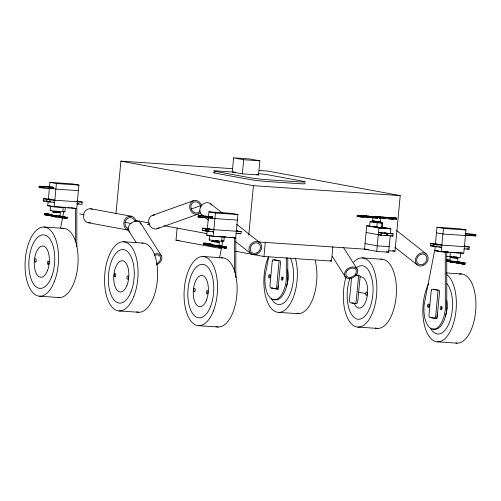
<?xml version="1.0" encoding="UTF-8"?>
<svg xmlns="http://www.w3.org/2000/svg" width="501" height="501" viewBox="0 0 501 501"><rect width="100%" height="100%" fill="white"/><g stroke="black" fill="none" stroke-linecap="round" stroke-linejoin="round"><path stroke-width="0.75" d="M47.608 201.565L43.261 200.926L43.474 198.703L51.471 199.241M46.18 201.465L46.386 199.241L43.474 198.703M53.187 202.185L54.622 202.454L46.812 201.584L47.025 199.36L50.488 199.592L46.386 199.241M49.48 187.224L49.943 182.364L72.451 183.886L78.92 185.082L76.716 208.422L54.202 206.9L47.733 205.704L48.083 201.997M49.417 187.919L48.365 199.035L54.834 200.231M49.731 202.122L49.937 199.899L47.025 199.36M62.757 211.698L64.911 211.779L65.33 207.333L63.176 207.251L62.863 211.76L57.991 211.597L50.175 210.545L50.595 206.099M53.206 188.601L52.649 188.526L52.711 187.85M52.367 215.192L52.204 216.401L67.491 218.611M59.243 212.399L60.308 212.637L59.995 215.969L53.269 215.461L53.162 216.576L55.918 216.839M54.202 206.9L56.406 183.56L49.943 182.364M76.866 201.415L82.239 202.085L82.026 204.308L77.135 203.976M115.963 213.626L120.923 161.134L232.596 168.68M221.893 248.703L175.995 240.198L177.141 228.068M207.301 231.036L202.26 230.391L202.467 228.168L208.917 228.6M205.172 230.93L205.385 228.706L202.467 228.168M212.18 231.65L213.62 231.919L205.811 231.049L206.017 228.825L209.481 229.057L205.385 228.706M208.479 216.689L208.936 211.829L231.449 213.351L237.912 214.547L235.708 237.887L213.201 236.366L206.731 235.169L207.151 230.723M208.416 217.378L207.364 228.5L213.827 229.696M208.723 231.587L208.936 229.364L206.017 228.825M222.1 237.455L221.599 241.282L209.174 240.01L209.593 235.564L212.612 236.121M211.773 244.651L211.203 244.688L211.203 245.859L226.753 248.158L225.087 247.788M218.236 241.864L219.306 242.102L218.987 245.434L212.267 244.926L212.161 246.041L216.845 246.517M213.201 236.366L215.405 213.025L208.936 211.829M221.749 241.163L223.903 241.244L224.266 236.766M233.604 157.859L232.27 171.975L242.365 173.847L258.522 174.937L259.856 160.821L249.761 158.949L233.604 157.859L243.699 159.725L259.856 160.821M242.365 173.847L243.699 159.725M236.19 230.905L241.231 231.55L241.025 233.773L236.128 233.441M248.753 235.094L253.425 185.683L120.923 161.134M332.864 246.667L331.505 261.065L263.971 256.499L265.33 242.102M278.174 285.67L277.848 289.146L271.486 287.962M351.552 278.055L349.504 299.736A2.837 1.359 -86.1 0 0 350.581 302.804L354.62 303.556A2.837 1.359 -86.1 0 0 356.23 300.982L358.503 276.978A1.422 0.683 -86.1 0 0 357.964 275.444L355.654 275.018M369.732 226.001L366.745 225.801L364.54 249.141L376.733 251.396L388.67 252.203L390.248 235.533M381.512 227.636L380.71 227.454L382.294 227.41L382.714 222.964L381.129 223.008L381.937 223.189L381.512 227.636L369.606 226.195L370.026 221.749L373.351 221.793M375.681 221.298L372.581 220.872L372.894 217.534M376.796 227.191L377.215 222.745L370.026 221.749M358.528 216.695L377.698 218.179L377.798 217.071L378.75 217.14M396.109 219.188L396.635 219.313L379.47 218.298L379.576 217.19L380.791 217.171L357.05 215.392L377.798 217.071L375.788 216.877M376.733 251.396L378.938 228.055L366.745 225.801M376.37 221.423L380.372 221.617L380.578 218.223M380.954 235.22L381.167 232.996L378.518 232.502L393.11 233.804L392.897 236.027L386.741 235.52L387.148 233.278L386.509 233.165L384.474 233.028L386.547 233.36L386.34 235.583L380.954 235.22L366.118 232.47M387.511 235.664L387.724 233.441L386.947 233.297M390.454 233.309L390.88 228.863L381.737 227.172M388.732 250.776L394.982 251.195L400.236 195.615L267.734 171.06L259.149 170.478M435.676 246.479L430.309 245.809L430.516 243.586L437.736 244.075M433.221 246.348L433.434 244.125L430.516 243.586M438.795 246.805L441.663 247.337L433.86 246.467L434.066 244.244L437.53 244.475L433.434 244.125M441.876 245.114L435.413 243.918L436.985 227.247L459.498 228.769L465.961 229.965L463.757 253.306L441.243 251.784L434.78 250.588L435.2 246.141M436.772 247.006L436.985 244.782L434.066 244.244M441.243 251.784L443.454 228.443L436.985 227.247M437.373 313.05L436.847 318.611L430.484 317.427M460.726 252.811L460.475 257.357L457.156 257.307L450.017 256.6L450.437 252.147M465.103 264.209L449.817 261.998L450.136 257.489L456.812 258.128M456.856 257.996L457.92 258.234L457.607 261.572L450.881 261.065L450.781 262.173L454.513 262.58M464.177 248.859L469.068 249.191L469.28 246.968L464.239 246.323M60.652 227.842L62.556 217.985M62.85 216.47L63.727 211.917M219.501 258.065L221.555 247.45M221.843 245.935L222.87 240.624M268.786 256.512L265.117 275.475A22.357 10.728 -86.1 0 0 273.615 299.673A22.357 10.728 -86.1 0 0 286.321 279.401L286.303 257.702M475.75 235.432L475.7 234.931M152.198 215.468L193.655 200.632M147.344 224.736L149.53 223.953M191.056 209.099L201.258 205.448M157.001 228.819L198.452 213.99M218.198 240.906L215.505 240.756M50.175 210.545L51.115 210.476M46.825 213.839L45.754 213.739L52.236 214.597M46.812 213.933L47.908 214.033M47.883 214.115L48.973 214.228L47.338 214.002M48.935 214.328L50.031 214.422L48.885 214.234M60.308 212.637L57.058 212.455M61.022 217.685L62.111 217.797L61.542 217.766M65.888 217.44L64.285 217.165L65.374 217.277M209.174 240.01L210.107 239.941M224.329 236.798L214.127 236.297M210.063 244.093L208.986 243.987L211.146 244.281M219.306 242.102L216.056 241.92M210.051 244.181L211.666 244.4M211.159 244.394L211.635 244.45M219.081 245.747C216.019 245.396 222.269 246.285 220.647 246.123M224.78 248.02L223.471 247.745M380.685 218.279L379.47 218.298M372.581 220.872L373.796 220.853M381.937 223.189L377.215 222.745M460.895 252.911L456.029 252.748M449.19 260.388L446.685 259.95M457.92 258.234L450.136 257.489M450.111 260.57L448.733 260.301M457.576 263.088L457.069 262.919M460.707 263.595L459.185 263.313M461.816 263.87L462.893 263.977L461.421 263.77M198.283 217.008L212.199 218.067M59.206 211.441L55.116 211.14M373.965 222.062L373.589 222.093L375.644 222.419M213.113 240.323L212.731 240.355L213.539 240.53M65.368 217.359L66.458 217.472L66.032 217.453M374.103 220.947L373.696 220.979L374.454 221.148M386.741 235.52L384.305 235.27L386.34 235.583M203.55 244.169L203.224 244.194L211.203 245.859L213.132 245.834M219.069 245.841L220.139 245.941M220.127 246.035L220.672 246.066M222.187 247.569L221.63 247.375M224.26 247.932L225.35 248.045L224.811 247.964M447.612 260.107L448.683 260.226M449.735 260.501L450.136 260.52M457.526 263.006L456.499 262.893L457.037 262.975M459.649 263.401L458.628 263.294L459.154 263.363M459.699 263.476L460.613 263.595M451.796 256.456L451.351 256.481L451.658 256.581M456.78 257.044L453.273 256.8M374.216 216.407L373.001 216.426L375.437 216.776M374.98 216.513L374.115 216.532L374.873 216.701M378.806 217.077L379.677 217.065L378.919 216.895M374.472 217.058L376.195 217.158M58.329 212.543L59.193 212.53L58.861 212.43M53.313 216.319L44.226 214.729L46.512 214.841M54.083 216.432L53.212 216.445L53.97 216.614M59.425 217.378L59.913 217.409M212.731 241.338L211.516 241.357L215.336 241.858M213.038 241.432L214.084 241.482M217.321 242.008L218.117 241.952M446.61 259.913L447.631 260.013M451.695 262.029L450.825 262.042L451.589 262.211M358.115 216.52L356.95 216.501L358.541 216.764M76.985 203.663L79.114 203.769M54.559 211.923L52.517 211.892L56.337 212.393M55.091 212.017L53.632 211.998L54.96 212.242M61.178 217.685L61.573 217.716M205.022 243.198L205.848 243.298L205.272 243.273M213.664 245.928L212.205 245.91L213.532 246.154M216.313 246.423L216.902 246.454M451.752 261.967L446.316 261.272M360.401 216.664L364.208 216.902M368.78 217.184L371.066 217.328M235.345 172.181L217.353 170.966A7.102 0.344 5.4 0 0 214.503 171.167L250.174 177.78A14.197 0.695 5.4 0 0 269.338 179.865L297.926 181.8A14.197 0.695 5.4 0 0 303.625 181.393L267.954 174.786A7.102 0.344 5.4 0 0 258.372 173.741M253.425 185.683L400.236 195.615M56.406 183.56L78.92 185.082M39.416 186.209A0.67 0.319 -86.1 0 1 39.598 187.261A0.67 0.319 -86.1 0 1 39.047 187.161A0.67 0.319 -86.1 0 1 39.416 186.209L52.142 187.073M40.049 186.328A0.67 0.319 -86.1 0 1 40.23 187.38A0.67 0.319 -86.1 0 1 39.679 187.28A0.67 0.319 -86.1 0 1 40.049 186.328L53.413 187.305M39.291 187.543L46.023 188M47.52 188.1L52.016 188.407M39.923 187.662L53.288 188.639M78.394 190.637L55.88 189.115L50.707 188.157M49.937 199.899L82.239 202.085M43.261 200.926L44.658 201.02M46.812 201.584L50.275 201.815L49.323 201.665M215.405 213.025L237.912 214.547M443.454 228.443L465.961 229.965M374.554 226.709L377.347 226.897M198.415 215.674A0.67 0.319 -86.1 0 1 198.59 216.726A0.67 0.319 -86.1 0 1 198.039 216.626A0.67 0.319 -86.1 0 1 198.415 215.674L211.134 216.538M465.435 233.729L474.416 234.336A0.67 0.319 -86.1 0 1 474.66 234.725M199.047 215.793A0.67 0.319 -86.1 0 1 199.229 216.845A0.67 0.319 -86.1 0 1 198.678 216.745A0.67 0.319 -86.1 0 1 199.047 215.793L212.405 216.77M465.21 233.867L475.687 234.574M47.733 205.704L50.062 205.861M378.938 228.055L390.88 228.863M70.81 207.733L76.822 208.673L76.853 246.642M466.694 235.232L474.929 235.789M199.555 217.246L212.28 218.104M465.085 235.201L475.562 235.908M237.393 220.102L214.879 218.58L210.351 217.741M465.435 235.52L442.928 233.998L436.459 232.802M381.167 232.996L386.547 233.36M387.724 233.441L393.11 233.804M378.305 234.725L381.292 234.931M385.77 235.232L388.751 235.432M236.253 230.792L237.681 230.892L236.228 230.623M464.302 246.21L465.73 246.31L464.27 246.041M208.936 229.364L241.231 231.55M436.985 244.782L469.28 246.968M202.26 230.391L204.358 230.529M430.309 245.809L433.102 245.997M205.811 231.049L207.239 231.143M433.86 246.467L435.607 246.598M389.196 246.655L377.253 245.847L365.066 243.586M206.731 235.169L209.838 235.376M434.78 250.588L437.755 250.851M229.809 237.198L235.821 238.138L235.852 277.654M439.972 251.32L446.735 252.398L446.786 308.967A22.357 10.728 -86.1 0 1 432.714 328.788M43.975 227.034L63.552 228.356M258.322 241.958L368.273 249.392M450.017 256.6L446.804 256.318M175.995 240.198L179.101 240.405M123.471 241.764L143.048 243.091M362.286 257.915L381.862 259.236M202.974 256.499L222.544 257.821M446.303 272.951L461.358 273.966M39.623 296.21L59.199 297.531M278.437 312.355L298.014 313.676M119.119 310.939L138.696 312.267M357.933 327.09L377.51 328.412M198.621 325.675L218.192 326.996M437.436 341.82L457.006 343.141M375.042 216.451L396.736 218.198L374.854 216.77M383.478 218.185L385.757 218.355M390.31 218.68L393.892 218.943M388.538 218.699L389.584 218.787L389.039 218.712M376.627 222.431L377.485 222.463L376.689 222.331M58.266 212.606L55.304 212.343M46.167 213.745L44.332 213.62L52.311 215.286M51.359 215.837L50.945 215.831L51.327 215.887M62.882 217.985L62.074 217.891L62.907 217.941M217.265 242.071L214.296 241.808M205.16 243.21L203.331 243.085L211.303 244.751M463.644 263.05C464.984 263.1 461.897 262.906 463.531 262.987M454.933 262.555L452.152 262.286M204.796 244.244L206.086 244.363M206.118 244.513L205.704 244.513L206.23 244.582M208.629 244.995L207.821 244.901L208.654 244.951M225.03 246.918C226.371 246.974 223.302 246.705 224.886 246.905M220.684 247.243L221.599 247.431M376.364 222.488L379.151 222.619L376.383 222.219M375.988 216.526L378.938 216.827M370.552 216.338C368.868 216.25 372.212 216.482 370.521 216.394M364.678 215.944C363 215.856 366.344 216.088 364.647 215.994M358.804 215.549C357.132 215.455 360.463 215.693 358.772 215.599M360.764 215.68C359.085 215.587 362.423 215.825 360.733 215.731M390.999 218.843C389.302 218.749 392.665 218.981 390.968 218.893M392.953 218.975C391.256 218.881 394.619 219.119 392.922 219.025M377.698 218.179L373.364 217.678M362.611 216.92C360.964 216.833 364.277 217.065 362.586 216.977M366.5 217.24L367.07 217.265L366.024 217.177M358.666 216.708L358.973 216.689M46.28 213.808L47.37 213.952M51.609 214.741C49.956 214.647 53.275 214.885 51.578 214.791M46.317 214.935L45.647 214.848L46.349 214.885M61.679 216.607C60.026 216.513 63.339 216.751 61.648 216.657M63.796 216.996C62.143 216.908 65.462 217.14 63.771 217.052M55.887 216.895L56.901 216.983M59.456 217.321L58.899 217.302L59.844 217.371M448.902 252.041L446.429 251.752M455.478 252.698L451.232 252.26M207.902 231.218L209.274 231.28L208.911 231.199M457.175 261.81C455.522 261.722 458.828 261.954 457.144 261.86M458.233 262.004C456.555 261.923 459.893 262.142 458.202 262.061M449.115 261.447L448.545 261.422L449.09 261.497M462.473 262.793C460.82 262.706 464.126 262.931 462.442 262.843M205.041 243.142L211.973 244.187M221.736 246.267C220.058 246.179 223.402 246.411 221.705 246.317M210.614 245.377L209.944 245.296L210.645 245.327M222.795 246.461C221.141 246.373 224.461 246.605 222.763 246.511M214.885 246.354L215.893 246.448M218.449 246.786L217.879 246.761L219.651 246.999M218.417 246.843L219.626 247.049M387.185 217.465C388.807 217.685 385.576 217.302 387.16 217.515M362.718 215.812C364.34 216.031 361.083 215.643 362.686 215.862M375.362 221.323L379.257 221.511L378.925 221.411M65.813 218.499C67.422 218.712 64.184 218.342 65.781 218.555M449.222 260.338L449.748 260.407M221.743 240.931L223.296 241.113M205.197 244.331C206.819 244.551 203.588 244.169 205.172 244.382M223.747 247.77L224.273 247.838M223.722 247.82L223.195 247.751M378.18 222.225L382.714 222.964M76.941 201.289L78.688 201.427L77.229 201.158M447.75 261.272L448.602 261.328L448.201 261.265M50.138 215.674L50.72 215.68M54.534 216.689L55.198 216.77M207.464 244.738L207.859 244.807L206.9 244.732M213.952 241.707L212.631 241.463M379.307 221.379L380.372 221.617M64.723 207.201L65.33 207.333M64.303 211.647L64.911 211.779M446.873 259.687L449.848 260.194M450.881 261.065L465.479 263.175L457.607 261.572M53.269 215.461L67.86 217.578L59.995 215.969M212.267 244.926L226.859 247.043L218.987 245.434M256.362 174.536L258.522 174.937M378.881 227.348L380.347 227.617M466.882 248.784L469.068 249.191M391.569 235.783L392.897 236.027M460.525 252.704L463.112 253.187M445.539 251.771L447.568 252.147M444.468 251.978L446.735 252.398M438.456 251.039L434.668 250.337L424.115 304.94A22.357 10.728 -86.1 0 0 432.613 329.138A22.357 10.728 -86.1 0 0 445.314 308.866L445.27 252.297M436.29 250.75L441.018 251.627M392.684 250.769L394.982 251.195M52.098 188.401L52.649 188.526M211.096 217.866L211.647 217.991M386.384 251.784L388.67 252.203M238.107 233.234L240.292 233.635M90.7 208.754L131.487 216.307M232.12 237.224L233.554 237.487M232.176 237.349L233.522 237.599M74.549 208.253L76.822 208.673M232.032 237.436L235.821 238.138M67.979 207.608L69.332 207.859M224.949 236.697L226.302 236.948M135.583 220.409L149.367 222.964M163.921 225.657L206.813 233.604M79.665 213.921L84.274 214.779M124.981 222.319L131.13 223.459M329.977 260.783L331.505 261.065M88.157 222.713L128.544 230.197M235.664 251.258L263.971 256.499M355.679 274.836L359.53 275.55A1.422 0.683 -86.1 0 1 360.069 277.084L357.802 301.088A2.837 1.359 -86.1 0 1 356.186 303.662L352.147 302.911A2.837 1.359 -86.1 0 1 351.971 302.854M358.259 292.158L365.674 293.53M276.489 288.72L278.612 289.115M434.78 318.054L436.897 318.448M446.422 260.163L449.923 260.883M462.999 263.776L464.402 264.065M65.387 218.179L66.79 218.467M381.53 227.178L382.294 227.41M50.77 206.199L63.176 207.251M221.041 247.237L222.131 247.557M396.366 230.328L426.163 253.844A7.102 5.918 -51.7 0 1 423.533 265.373A7.102 5.918 -51.7 0 1 415.523 258.979A7.102 5.918 -51.7 0 1 426.163 253.844M394.826 247.2L417.32 264.954M210.526 203.719L222.688 213.32M236.672 224.354L259.775 242.59A7.102 5.918 -51.7 0 1 257.151 254.126A7.102 5.918 -51.7 0 1 249.141 247.726A7.102 5.918 -51.7 0 1 259.775 242.59M201.684 214.829L202.899 215.793M204.727 217.234L208.372 220.108M235.733 241.707L250.932 253.7M343.461 247.45L357.088 268.937M332.301 256.362L345.101 276.546M140.687 223.145L161.335 255.698M128.701 230.754L136.134 242.471M287.768 257.802L287.787 279.502A22.357 10.728 -86.1 0 1 273.721 299.322M234.349 238.038L234.38 272.137M75.357 208.573L75.382 241.119M304.877 183.498A14.197 0.695 5.4 0 1 297.757 183.579L269.169 181.644A14.197 0.695 5.4 0 1 250.012 179.558L214.334 172.945A7.102 0.344 5.4 0 1 215.061 172.632M203.03 215.599A7.102 5.918 -51.7 0 1 201.339 205.767A7.102 5.918 -51.7 0 1 211.341 204.546M211.572 204.865A7.102 5.918 -51.7 0 1 211.779 205.203M159.055 227.598A7.102 6.1 70.3 0 1 149.411 224.993A7.102 6.1 70.3 0 1 152.955 215.223M153.35 215.148A7.102 6.1 70.3 0 1 154.559 215.092M200.425 212.612A7.102 6.1 70.3 0 1 190.987 211.165A7.102 6.1 70.3 0 1 192.797 200.995A7.102 6.1 70.3 0 1 201.678 205.535M200.124 210.777A5.705 4.904 70.3 0 1 192.159 210.727A5.705 4.904 70.3 0 1 193.687 202.103A5.705 4.904 70.3 0 1 200.795 206.982M129.922 231.963A7.102 5.21 -32.4 0 1 131.901 222.55A7.102 5.21 -32.4 0 1 141.269 224.761M154.421 255.297A5.705 4.19 -32.4 0 1 160.545 257.332A5.705 4.19 -32.4 0 1 156.606 263.57M154.195 254.27A7.102 5.21 -32.4 0 1 161.854 256.969A7.102 5.21 -32.4 0 1 156.494 264.741M90.593 222.695A7.102 6.219 -79.5 0 1 83.442 215.117A7.102 6.219 -79.5 0 1 92.259 209.218M128.945 230.266A7.102 6.219 -79.5 0 1 123.772 223.296A7.102 6.219 -79.5 0 1 129.458 216.244A7.102 6.219 -79.5 0 1 136.115 221.379M128.513 228.75A5.705 4.997 -79.5 0 1 126.609 219.256A5.705 4.997 -79.5 0 1 134.919 221.749M141.958 243.11A34.657 16.621 -86.1 0 1 157.402 279.596A34.657 16.621 -86.1 0 1 136.548 311.866M53.106 187.593A0.67 0.319 -86.1 0 1 53.62 187.543A0.67 0.319 -86.1 0 1 53.45 188.583A0.67 0.319 -86.1 0 1 53.025 188.088A0.67 0.319 -86.1 0 1 52.737 188.514M51.835 187.355A0.67 0.319 -86.1 0 1 52.179 187.086A0.67 0.319 -86.1 0 1 52.398 187.625M52.323 188.125A0.67 0.319 -86.1 0 1 51.81 188.169M52.423 187.625A0.67 0.319 -86.1 0 1 52.73 187.186A0.67 0.319 -86.1 0 1 53.018 187.574M52.567 188.489A0.67 0.319 -86.1 0 1 52.405 188.138M61.366 228.55A34.657 16.621 -86.1 0 1 78.043 262.599A34.657 16.621 -86.1 0 1 58.116 297.406M212.036 217.722A0.67 0.319 -86.1 0 0 212.524 217.954A0.67 0.319 -86.1 0 0 212.556 216.889A0.67 0.319 -86.1 0 0 212.055 217.209A0.67 0.319 -86.1 0 0 211.685 216.664M210.89 216.689A0.67 0.319 -86.1 0 1 211.284 216.657M211.253 217.716A0.67 0.319 -86.1 0 1 210.802 217.634M211.954 217.703A0.67 0.319 -86.1 0 1 211.729 217.979M211.566 217.948A0.67 0.319 -86.1 0 1 211.441 217.753M221.455 257.846A34.657 16.621 -86.1 0 1 236.898 294.325A34.657 16.621 -86.1 0 1 216.044 326.602M355.347 276.007A7.102 5.21 -32.4 0 1 344.607 275.393A7.102 5.21 -32.4 0 1 353.08 266.927A7.102 5.21 -32.4 0 1 355.666 275.682M276.69 288.927A2.837 1.359 -86.1 0 0 278.299 286.353L280.573 262.355A1.422 0.683 -86.1 0 0 280.028 260.814L274.648 259.819A1.422 0.683 -86.1 0 0 274.06 260.269M272.65 288.181A2.837 1.359 -86.1 0 1 272.156 287.868M270.296 277.729A1.678 0.802 -86.1 0 1 270.296 275.224M282.821 279.614A1.678 0.802 -86.1 0 1 283.19 277.303M353.693 262.155A34.657 16.621 -86.1 0 1 376.815 286.271A34.657 16.621 -86.1 0 1 356.023 326.765A34.657 16.621 -86.1 0 1 345.978 277.172M380.773 259.261A34.657 16.621 -86.1 0 1 396.216 295.74A34.657 16.621 -86.1 0 1 375.362 328.011M355.935 268.217A26.829 12.869 -86.1 0 1 373.076 289.609A26.829 12.869 -86.1 0 1 355.948 318.642A26.829 12.869 -86.1 0 1 349.817 278.587M360.106 276.965A15.65 7.509 -86.1 0 1 366.895 297.857A15.65 7.509 -86.1 0 1 354.113 303.293M295.296 257.946A34.657 16.621 -86.1 0 1 290.129 303.963A34.657 16.621 -86.1 0 1 267.866 302.911A34.657 16.621 -86.1 0 1 268.505 256.681M315.204 260.526A34.657 16.621 -86.1 0 1 313.482 297.062A34.657 16.621 -86.1 0 1 296.93 313.551M290.355 258.034A26.829 12.869 -86.1 0 1 289.484 295.227A26.829 12.869 -86.1 0 1 271.448 298.64M287.33 277.372A1.678 0.802 -86.1 0 1 287.781 278.769A1.678 0.802 -86.1 0 1 287.33 280.36M287.392 269.381A15.65 7.509 -86.1 0 1 286.303 286.741M435.682 318.392A2.837 1.359 -86.1 0 0 437.298 315.818L439.565 291.82A1.422 0.683 -86.1 0 0 439.026 290.279L433.641 289.284A1.422 0.683 -86.1 0 0 433.371 289.34M431.643 317.647A2.837 1.359 -86.1 0 1 431.148 317.333M429.094 306.718A1.678 0.802 -86.1 0 1 429.213 304.858M441.932 309.411A1.678 0.802 -86.1 0 1 442.095 306.894M475.449 234.725A0.67 0.319 -86.1 0 1 475.894 234.812A0.67 0.319 -86.1 0 1 475.806 235.752A0.67 0.319 -86.1 0 1 475.355 235.67M474.748 234.737A0.67 0.319 -86.1 0 1 475.261 234.693M475.092 235.727A0.67 0.319 -86.1 0 1 474.848 235.752M474.065 234.775A0.67 0.319 -86.1 0 1 474.378 234.336M447.011 274.736A34.657 16.621 -86.1 0 1 453.543 323.233A34.657 16.621 -86.1 0 1 428.574 335.557A34.657 16.621 -86.1 0 1 428.555 283.835M459.173 274.16A34.657 16.621 -86.1 0 1 475.856 308.209A34.657 16.621 -86.1 0 1 455.929 343.016M446.804 283.485A26.829 12.869 -86.1 0 1 449.635 321.886A26.829 12.869 -86.1 0 1 430.447 328.105M446.642 307.338A1.678 0.802 -86.1 0 1 446.642 309.186M446.328 309.825A1.678 0.802 -86.1 0 1 446.128 310.006M446.773 300.644A15.65 7.509 -86.1 0 1 445.301 316.206M39.197 186.848C39.41 187.944 39.66 185.89 39.197 186.848M39.829 186.967C40.049 188.057 40.299 186.028 39.829 186.967M40.468 187.086C40.687 188.182 40.919 186.128 40.468 187.086M198.189 216.313C198.383 217.409 198.697 215.367 198.189 216.313M198.828 216.432C199.047 217.528 199.292 215.474 198.828 216.432M199.461 216.551C199.674 217.653 199.937 215.587 199.461 216.551M272.275 261.002L270.001 285A2.837 1.359 -86.1 0 0 271.085 288.075L275.124 288.82A2.837 1.359 -86.1 0 0 276.734 286.246L279.001 262.248A1.422 0.683 -86.1 0 0 278.462 260.708L273.076 259.712A1.422 0.683 -86.1 0 0 272.275 261.002M431.267 290.467L429 314.465A2.837 1.359 -86.1 0 0 430.077 317.54L434.117 318.285A2.837 1.359 -86.1 0 0 435.732 315.711L437.999 291.714A1.422 0.683 -86.1 0 0 437.461 290.173L432.075 289.177A1.422 0.683 -86.1 0 0 431.267 290.467M50 214.509L51.089 214.622L50.062 214.509M47.777 215.23L48.847 215.33L47.777 215.23M59.012 216.181L60.101 216.288L59.012 216.181M60.07 216.376L61.16 216.488L60.07 216.376M62.193 216.77L63.283 216.883L62.193 216.77M64.203 218.273L65.293 218.386L64.203 218.273M205.817 243.386L206.907 243.499L205.817 243.386M206.875 243.58L207.965 243.693L206.938 243.58M207.934 243.78L209.023 243.887L207.934 243.78M360.106 216.758L361.196 216.87L360.106 216.758M223.308 246.624L224.398 246.736L223.365 246.624M366.087 216.044L367.177 216.156L366.143 216.044M368.041 216.175L369.131 216.288L368.103 216.175M367.941 217.29L369.03 217.396L367.941 217.29M369.895 217.421L370.984 217.528L369.895 217.421M382.726 217.171L383.816 217.277L382.726 217.171M384.68 217.302L385.77 217.409L384.68 217.302M382.62 218.279L383.71 218.392L382.62 218.279M384.574 218.411L385.664 218.524L384.574 218.411M388.594 217.566L389.684 217.678L388.594 217.566M390.555 217.697L391.644 217.81L390.555 217.697M392.515 217.829L393.604 217.941L392.515 217.829M394.469 217.96L395.558 218.073L394.469 217.96M458.741 262.173L459.837 262.28L458.741 262.173M459.805 262.367L460.895 262.48L459.862 262.367M460.864 262.562L461.953 262.674L460.864 262.562M462.88 264.065L463.97 264.177L462.88 264.065M386.19 228.112L376.207 227.435L389.371 228.7L386.19 228.112M256.8 252.955A5.705 4.759 -51.7 0 0 258.911 243.68A5.705 4.759 -51.7 0 0 250.356 247.807A5.705 4.759 -51.7 0 0 256.8 252.955M133.899 296.223A34.657 16.621 -86.1 0 0 124.555 241.889A34.657 16.621 -86.1 0 0 105.442 290.949A34.657 16.621 -86.1 0 0 133.899 296.223M126.985 285.326A15.65 7.509 -86.1 0 0 122.77 260.789A15.65 7.509 -86.1 0 0 114.134 282.946A15.65 7.509 -86.1 0 0 126.985 285.326M115.549 276.139A1.678 0.802 -86.1 0 0 115.092 273.508A1.678 0.802 -86.1 0 0 114.172 275.882A1.678 0.802 -86.1 0 0 115.549 276.139M128.269 278.493A1.678 0.802 -86.1 0 0 127.818 275.863A1.678 0.802 -86.1 0 0 126.891 278.237A1.678 0.802 -86.1 0 0 128.269 278.493M131.049 291.732A26.829 12.869 -86.1 0 0 123.822 249.673A26.829 12.869 -86.1 0 0 109.024 287.655A26.829 12.869 -86.1 0 0 131.049 291.732M40.869 187.499A0.67 0.319 -86.1 0 0 40.687 186.447A0.67 0.319 -86.1 0 0 40.318 187.399A0.67 0.319 -86.1 0 0 40.869 187.499M54.396 281.487A34.657 16.621 -86.1 0 0 45.059 227.16A34.657 16.621 -86.1 0 0 25.939 276.214A34.657 16.621 -86.1 0 0 54.396 281.487M47.489 270.596A15.65 7.509 -86.1 0 0 43.268 246.06A15.65 7.509 -86.1 0 0 34.638 268.21A15.65 7.509 -86.1 0 0 47.489 270.596M36.047 261.403A1.678 0.802 -86.1 0 0 35.596 258.773A1.678 0.802 -86.1 0 0 34.669 261.146A1.678 0.802 -86.1 0 0 36.047 261.403M48.766 263.764A1.678 0.802 -86.1 0 0 48.315 261.134A1.678 0.802 -86.1 0 0 47.395 263.507A1.678 0.802 -86.1 0 0 48.766 263.764M51.553 277.003A26.829 12.869 -86.1 0 0 44.32 234.944A26.829 12.869 -86.1 0 0 29.521 272.92A26.829 12.869 -86.1 0 0 51.553 277.003M199.868 216.964A0.67 0.319 -86.1 0 0 199.686 215.912A0.67 0.319 -86.1 0 0 199.317 216.864A0.67 0.319 -86.1 0 0 199.868 216.964M213.395 310.952A34.657 16.621 -86.1 0 0 204.051 256.625A34.657 16.621 -86.1 0 0 184.938 305.679A34.657 16.621 -86.1 0 0 213.395 310.952M206.487 300.061A15.65 7.509 -86.1 0 0 202.266 275.525A15.65 7.509 -86.1 0 0 193.636 297.675A15.65 7.509 -86.1 0 0 206.487 300.061M195.046 290.868A1.678 0.802 -86.1 0 0 194.595 288.238A1.678 0.802 -86.1 0 0 193.668 290.611A1.678 0.802 -86.1 0 0 195.046 290.868M207.765 293.229A1.678 0.802 -86.1 0 0 207.314 290.599A1.678 0.802 -86.1 0 0 206.387 292.972A1.678 0.802 -86.1 0 0 207.765 293.229M210.552 306.468A26.829 12.869 -86.1 0 0 203.318 264.403A26.829 12.869 -86.1 0 0 188.52 302.385A26.829 12.869 -86.1 0 0 210.552 306.468M423.182 264.202A5.705 4.759 -51.7 0 0 425.293 254.934A5.705 4.759 -51.7 0 0 416.744 259.061A5.705 4.759 -51.7 0 0 423.182 264.202M350.287 277.379A5.705 4.19 -32.4 0 0 356.048 269.92A5.705 4.19 -32.4 0 0 346.942 270.922A5.705 4.19 -32.4 0 0 350.287 277.379M269.97 277.222A1.678 0.802 -86.1 0 0 269.519 274.592A1.678 0.802 -86.1 0 0 268.592 276.965A1.678 0.802 -86.1 0 0 269.97 277.222M282.689 279.577A1.678 0.802 -86.1 0 0 282.238 276.947A1.678 0.802 -86.1 0 0 281.311 279.32A1.678 0.802 -86.1 0 0 282.689 279.577M367.083 294.638A1.678 0.802 -86.1 0 0 366.626 292.014A1.678 0.802 -86.1 0 0 365.705 294.388A1.678 0.802 -86.1 0 0 367.083 294.638M428.962 306.687A1.678 0.802 -86.1 0 0 428.512 304.057A1.678 0.802 -86.1 0 0 427.591 306.43A1.678 0.802 -86.1 0 0 428.962 306.687M441.688 309.042A1.678 0.802 -86.1 0 0 441.231 306.412A1.678 0.802 -86.1 0 0 440.31 308.785A1.678 0.802 -86.1 0 0 441.688 309.042"/></g></svg>
